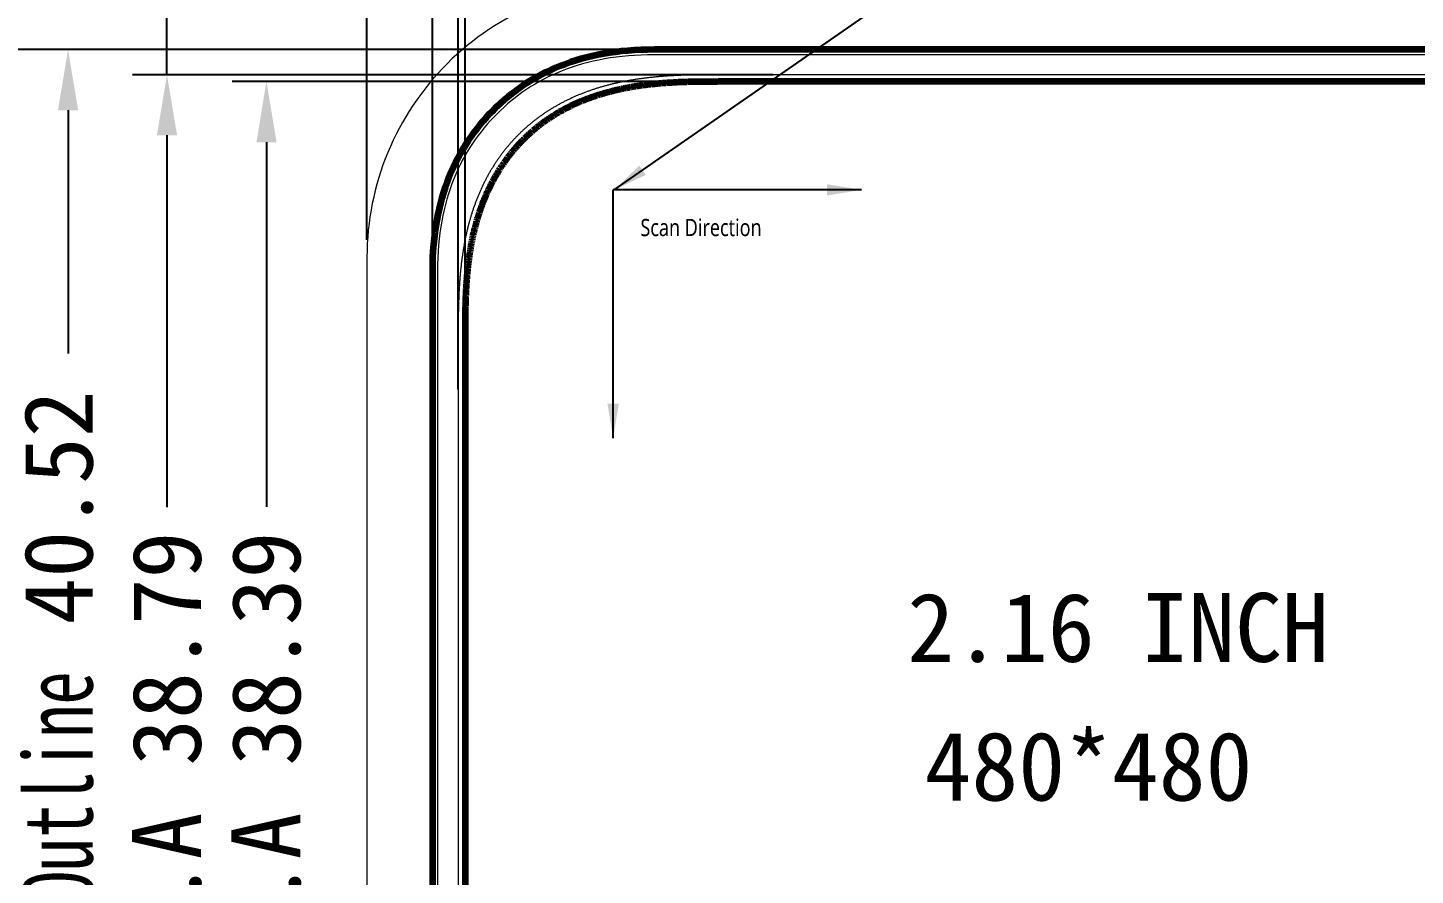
# Model space of a CAD drawing. Header units: millimetres. Extents: x 1773 to 2105, y 395 to 649.
# Drawn here: x 1810.2 to 1850.51, y 529.24 to 553.86 of the extents above; entities that cross this region are included whole.
import ezdxf

# ---------------------------------------------------------------- set-up
doc = ezdxf.new("R2010")
doc.units = ezdxf.units.MM
for name, color, linetype, lineweight in [('AA.drawing', 7, 'Continuous', 100), ('CG', 3, 'Continuous', 20), ('FPC', 40, 'Continuous', 20), ('P_ENCAP.drawing', 30, 'Continuous', 100), ('P_OLED.drawing', 3, 'Continuous', 100), ('POL', 202, 'Continuous', 5)]:
    doc.layers.add(name, color=color, linetype=linetype, lineweight=lineweight)
for name, color, linetype in [('dim', 3, 'Continuous'), ('DST', 253, 'Continuous'), ('TEXT', 2, 'Continuous')]:
    doc.layers.add(name, color=color, linetype=linetype)
doc.styles.add('RD', font='ROMAND.shx', dxfattribs={"width": 0.8})
doc.styles.add('宋体', font='')
doc.styles.get('宋体').set_extended_font_data('SimSun')
doc.dimstyles.new('DIM', dxfattribs={"dimtxt": 0.8, "dimasz": 0.8, "dimexe": 0.18, "dimexo": 0.5, "dimgap": 0.11, "dimtad": 0, "dimzin": 1, "dimdsep": 46, "dimtxsty": 'RD', "dimcen": 0.09, "dimadec": 0, "dimazin": 0, "dimtm": 1e-09, "dimtfac": 1, "dimtofl": 0, "dimtmove": 0, "dimatfit": 3, "dimfxl": 1, "dimlwe": -1, "dimarcsym": 0})
doc.dimstyles.new('Z0.8', dxfattribs={"dimscale": 0.8, "dimtxt": 2.5, "dimasz": 2.2, "dimexe": 1.25, "dimexo": 0.625, "dimtad": 0, "dimdsep": 46, "dimtxsty": '宋体', "dimcen": 2.5, "dimadec": 0, "dimazin": 0, "dimtfac": 1, "dimtmove": 0, "dimatfit": 3, "dimfxl": 1, "dimlwd": 25, "dimlwe": 25, "dimarcsym": 0})

# ---------------------------------------------------------------- blocks, each defined once
blk = doc.blocks.new('*D12')
at = {"layer": 'Defpoints', "color": 0, "ltscale": 0.1}
for p in [(1861.294, 561.651), (1822.904, 531.079), (1861.294, 529.648)]:
    blk.add_point(p, dxfattribs=at)
at = {"layer": 'DST', "color": 3, "linetype": 'ByBlock', "lineweight": 25, "ltscale": 0.1}
for p, q in [((1822.904, 531.579), (1822.904, 562.651)), ((1861.294, 530.148), (1861.294, 562.651)), ((1824.664, 561.651), (1835.252, 561.651)), ((1859.534, 561.651), (1848.945, 561.651))]:
    blk.add_line(p, q, dxfattribs=at)
at = {"layer": 'DST', "color": 3, "ltscale": 0.1}
for points in [[(1824.664, 561.944), (1824.664, 561.358), (1822.904, 561.651)], [(1859.534, 561.944), (1859.534, 561.358), (1861.294, 561.651)]]:
    blk.add_solid(points, dxfattribs=at)
at = {"layer": 'DST', "color": 4, "ltscale": 0.1, "insert": (1842.099, 561.651), "char_height": 2, "attachment_point": 5, "style": '宋体'}
blk.add_mtext('A.A 38.39', dxfattribs=at)
blk = doc.blocks.new('*D13')
at = {"layer": 'Defpoints', "color": 0, "ltscale": 0.1}
for p in [(1862.244, 568.579), (1821.954, 546.794), (1862.244, 546.794)]:
    blk.add_point(p, dxfattribs=at)
at = {"layer": 'DST', "color": 3, "linetype": 'ByBlock', "lineweight": 25, "ltscale": 0.1}
for p, q in [((1821.954, 547.294), (1821.954, 569.579)), ((1862.244, 547.294), (1862.244, 569.579)), ((1823.714, 568.579), (1830.777, 568.579)), ((1860.484, 568.579), (1853.42, 568.579))]:
    blk.add_line(p, q, dxfattribs=at)
at = {"layer": 'DST', "color": 3, "ltscale": 0.1}
for points in [[(1823.714, 568.873), (1823.714, 568.286), (1821.954, 568.579)], [(1860.484, 568.873), (1860.484, 568.286), (1862.244, 568.579)]]:
    blk.add_solid(points, dxfattribs=at)
at = {"layer": 'DST', "color": 4, "ltscale": 0.1, "insert": (1842.099, 568.579), "char_height": 2, "attachment_point": 5, "style": '宋体'}
blk.add_mtext('{\\f@FangSong|b0|i0|c0|p49;\\W0.71;Panel Outline\\f@FangSong|b0|i0|c134|p49; \\W1;40.29}', dxfattribs=at)
blk = doc.blocks.new('*D14')
at = {"layer": 'Defpoints', "color": 0, "ltscale": 0.1}
for p in [(1830.352, 552.294), (1817.134, 513.903), (1830.352, 513.903)]:
    blk.add_point(p, dxfattribs=at)
at = {"layer": 'DST', "color": 3, "linetype": 'ByBlock', "lineweight": 25, "ltscale": 0.1}
for p, q in [((1829.852, 552.294), (1816.134, 552.294)), ((1817.134, 550.534), (1817.134, 539.945)), ((1817.134, 515.663), (1817.134, 526.252)), ((1829.852, 513.903), (1816.134, 513.903))]:
    blk.add_line(p, q, dxfattribs=at)
at = {"layer": 'DST', "color": 3, "ltscale": 0.1}
for points in [[(1816.841, 550.534), (1817.428, 550.534), (1817.134, 552.294)], [(1816.841, 515.663), (1817.428, 515.663), (1817.134, 513.903)]]:
    blk.add_solid(points, dxfattribs=at)
at = {"layer": 'DST', "color": 4, "ltscale": 0.1, "insert": (1817.134, 533.098), "char_height": 2, "attachment_point": 5, "rotation": 90, "style": '宋体'}
blk.add_mtext('A.A 38.39', dxfattribs=at)
blk = doc.blocks.new('*D15')
at = {"layer": 'Defpoints', "color": 0, "ltscale": 0.1}
for p in [(1828.404, 553.224), (1811.37, 512.703), (1826.363, 512.703)]:
    blk.add_point(p, dxfattribs=at)
at = {"layer": 'DST', "color": 3, "linetype": 'ByBlock', "lineweight": 25, "ltscale": 0.1}
for p, q in [((1827.904, 553.224), (1810.37, 553.224)), ((1811.37, 551.464), (1811.37, 544.391)), ((1811.37, 514.463), (1811.37, 521.535)), ((1825.863, 512.703), (1810.37, 512.703))]:
    blk.add_line(p, q, dxfattribs=at)
at = {"layer": 'DST', "color": 3, "ltscale": 0.1}
for points in [[(1811.077, 551.464), (1811.663, 551.464), (1811.37, 553.224)], [(1811.077, 514.463), (1811.663, 514.463), (1811.37, 512.703)]]:
    blk.add_solid(points, dxfattribs=at)
at = {"layer": 'DST', "color": 4, "ltscale": 0.1, "insert": (1811.37, 532.963), "char_height": 2, "attachment_point": 5, "rotation": 90, "style": '宋体'}
blk.add_mtext('{\\fFangSong|b0|i0|c0|p49;\\W0.71;Encap Outline} 40.52', dxfattribs=at)
blk = doc.blocks.new('*D16')
at = {"layer": 'Defpoints', "color": 0, "ltscale": 0.1}
for p in [(1808.248, 553.224), (1828.404, 553.224), (1830.104, 512.133)]:
    blk.add_point(p, dxfattribs=at)
at = {"layer": 'DST', "color": 3, "linetype": 'ByBlock', "lineweight": 25, "ltscale": 0.1}
for p, q in [((1827.904, 553.224), (1807.248, 553.224)), ((1808.248, 551.464), (1808.248, 544.116)), ((1808.248, 513.893), (1808.248, 521.24)), ((1829.604, 512.133), (1807.248, 512.133))]:
    blk.add_line(p, q, dxfattribs=at)
at = {"layer": 'DST', "color": 3, "ltscale": 0.1}
for points in [[(1807.954, 551.464), (1808.541, 551.464), (1808.248, 553.224)], [(1807.954, 513.893), (1808.541, 513.893), (1808.248, 512.133)]]:
    blk.add_solid(points, dxfattribs=at)
at = {"layer": 'DST', "color": 4, "ltscale": 0.1, "insert": (1808.248, 532.678), "char_height": 2, "attachment_point": 5, "rotation": 90, "style": '宋体'}
blk.add_mtext('{\\f@FangSong|b0|i0|c0|p49;\\W0.71;Panel Outline\\Ftxt|c134;\\C2; }41.09', dxfattribs=at)
blk = doc.blocks.new('*D23')
at = {"layer": 'Defpoints', "color": 0, "ltscale": 0.1}
for p in [(1861.494, 565), (1822.704, 542.845), (1861.494, 542.845)]:
    blk.add_point(p, dxfattribs=at)
at = {"layer": 'DST', "color": 3, "linetype": 'ByBlock', "lineweight": 25, "ltscale": 0.1}
for p, q in [((1822.704, 543.345), (1822.704, 566)), ((1861.494, 543.345), (1861.494, 566)), ((1824.464, 565), (1835.264, 565)), ((1859.734, 565), (1848.934, 565))]:
    blk.add_line(p, q, dxfattribs=at)
at = {"layer": 'DST', "color": 3, "ltscale": 0.1}
for points in [[(1824.464, 565.293), (1824.464, 564.707), (1822.704, 565)], [(1859.734, 565.293), (1859.734, 564.707), (1861.494, 565)]]:
    blk.add_solid(points, dxfattribs=at)
at = {"layer": 'DST', "color": 4, "ltscale": 0.1, "insert": (1842.099, 565), "char_height": 2, "attachment_point": 5, "style": '宋体'}
blk.add_mtext('V.A 38.79', dxfattribs=at)
blk = doc.blocks.new('*D24')
at = {"layer": 'Defpoints', "color": 0, "ltscale": 0.1}
for p in [(1864.144, 573.292), (1820.054, 547.193), (1864.144, 547.193)]:
    blk.add_point(p, dxfattribs=at)
at = {"layer": 'FPC', "color": 3, "linetype": 'ByBlock', "lineweight": 25, "ltscale": 0.1}
for p, q in [((1820.054, 547.693), (1820.054, 574.292)), ((1864.144, 547.693), (1864.144, 574.292)), ((1821.814, 573.292), (1831.722, 573.292)), ((1862.384, 573.292), (1852.476, 573.292))]:
    blk.add_line(p, q, dxfattribs=at)
at = {"layer": 'FPC', "color": 3, "ltscale": 0.1}
for points in [[(1821.814, 573.586), (1821.814, 572.999), (1820.054, 573.292)], [(1862.384, 573.586), (1862.384, 572.999), (1864.144, 573.292)]]:
    blk.add_solid(points, dxfattribs=at)
at = {"layer": 'FPC', "color": 4, "ltscale": 0.1, "insert": (1842.099, 573.292), "char_height": 2, "attachment_point": 5, "style": '宋体'}
blk.add_mtext('CG 44.09%%P0.05', dxfattribs=at)
blk = doc.blocks.new('*D25')
at = {"layer": 'Defpoints', "color": 0, "ltscale": 0.1}
for p in [(1814.244, 552.494), (1832.352, 552.494), (1832.352, 513.703)]:
    blk.add_point(p, dxfattribs=at)
at = {"layer": 'FPC', "color": 3, "linetype": 'ByBlock', "lineweight": 25, "ltscale": 0.1}
for p, q in [((1831.852, 552.494), (1813.244, 552.494)), ((1814.244, 550.734), (1814.244, 539.934)), ((1814.244, 515.463), (1814.244, 526.263)), ((1831.852, 513.703), (1813.244, 513.703))]:
    blk.add_line(p, q, dxfattribs=at)
at = {"layer": 'FPC', "color": 3, "ltscale": 0.1}
for points in [[(1813.95, 550.734), (1814.537, 550.734), (1814.244, 552.494)], [(1813.95, 515.463), (1814.537, 515.463), (1814.244, 513.703)]]:
    blk.add_solid(points, dxfattribs=at)
at = {"layer": 'FPC', "color": 4, "ltscale": 0.1, "insert": (1814.244, 533.098), "char_height": 2, "attachment_point": 5, "rotation": 90, "style": '宋体'}
blk.add_mtext('V.A 38.79', dxfattribs=at)
blk = doc.blocks.new('*D26')
at = {"layer": 'Defpoints', "color": 0, "ltscale": 0.1}
for p in [(1804.391, 555.143), (1828.004, 555.143), (1828.004, 509.753)]:
    blk.add_point(p, dxfattribs=at)
at = {"layer": 'FPC', "color": 3, "linetype": 'ByBlock', "lineweight": 25, "ltscale": 0.1}
for p, q in [((1827.504, 555.143), (1803.391, 555.143)), ((1804.391, 553.383), (1804.391, 542.771)), ((1804.391, 511.513), (1804.391, 522.126)), ((1827.504, 509.753), (1803.391, 509.753))]:
    blk.add_line(p, q, dxfattribs=at)
at = {"layer": 'FPC', "color": 3, "ltscale": 0.1}
for points in [[(1804.098, 553.383), (1804.684, 553.383), (1804.391, 555.143)], [(1804.098, 511.513), (1804.684, 511.513), (1804.391, 509.753)]]:
    blk.add_solid(points, dxfattribs=at)
at = {"layer": 'FPC', "color": 4, "ltscale": 0.1, "insert": (1804.391, 532.448), "char_height": 2, "attachment_point": 5, "rotation": 90, "style": '宋体'}
blk.add_mtext('CG 45.39%%P0.05', dxfattribs=at)
blk = doc.blocks.new('*D27')
at = {"color": 3, "linetype": 'ByBlock', "lineweight": 25, "ltscale": 0.1}
for p, q in [((1814.244, 556.903), (1814.244, 558.663)), ((1827.504, 555.143), (1813.244, 555.143)), ((1814.244, 552.494), (1814.244, 555.143)), ((1831.852, 552.494), (1813.244, 552.494)), ((1814.244, 550.734), (1814.244, 548.974))]:
    blk.add_line(p, q, dxfattribs=at)
at = {"color": 3, "ltscale": 0.1}
for points in [[(1813.95, 556.903), (1814.537, 556.903), (1814.244, 555.143)], [(1813.95, 550.734), (1814.537, 550.734), (1814.244, 552.494)]]:
    blk.add_solid(points, dxfattribs=at)
at = {"layer": 'Defpoints', "color": 0, "ltscale": 0.1}
for p in [(1814.244, 555.143), (1828.004, 555.143), (1832.352, 552.494)]:
    blk.add_point(p, dxfattribs=at)
at = {"color": 4, "ltscale": 0.1, "insert": (1814.244, 561.862), "char_height": 2, "attachment_point": 5, "rotation": 90, "style": '宋体'}
blk.add_mtext('2.65', dxfattribs=at)
blk = doc.blocks.new('*D28')
at = {"color": 3, "linetype": 'ByBlock', "lineweight": 25, "ltscale": 0.1}
for p, q in [((1808.248, 556.903), (1808.248, 558.663)), ((1827.504, 555.143), (1807.248, 555.143)), ((1808.248, 553.224), (1808.248, 555.143)), ((1827.904, 553.224), (1807.248, 553.224)), ((1808.248, 551.464), (1808.248, 549.704))]:
    blk.add_line(p, q, dxfattribs=at)
at = {"color": 3, "ltscale": 0.1}
for points in [[(1807.954, 556.903), (1808.541, 556.903), (1808.248, 555.143)], [(1807.954, 551.464), (1808.541, 551.464), (1808.248, 553.224)]]:
    blk.add_solid(points, dxfattribs=at)
at = {"layer": 'Defpoints', "color": 0, "ltscale": 0.1}
for p in [(1808.248, 555.143), (1828.004, 555.143), (1828.404, 553.224)]:
    blk.add_point(p, dxfattribs=at)
at = {"color": 4, "ltscale": 0.1, "insert": (1808.248, 561.772), "char_height": 2, "attachment_point": 5, "rotation": 90, "style": '宋体'}
blk.add_mtext('1.92', dxfattribs=at)

msp = doc.modelspace()

# ---------------------------------------------------------------- linework, layer by layer
at = {"layer": 'AA.drawing', "color": 7, "linetype": 'Continuous', "lineweight": 100}
msp.add_lwpolyline([(1853.845, 552.294), (1830.352, 552.294), (1830.326, 552.294), (1830.3, 552.294), (1830.275, 552.294), (1830.249, 552.294), (1830.223, 552.293), (1830.197, 552.293), (1830.172, 552.293), (1830.146, 552.293), (1830.12, 552.293), (1830.094, 552.293), (1830.068, 552.293), (1830.043, 552.293), (1830.017, 552.293), (1829.991, 552.293), (1829.965, 552.293), (1829.94, 552.293), (1829.914, 552.292), (1829.888, 552.292), (1829.862, 552.292), (1829.837, 552.292), (1829.811, 552.292), (1829.785, 552.291), (1829.76, 552.291), (1829.734, 552.291), (1829.708, 552.29), (1829.682, 552.29), (1829.657, 552.29), (1829.631, 552.289), (1829.605, 552.289), (1829.58, 552.288), (1829.554, 552.288), (1829.528, 552.287), (1829.503, 552.287), (1829.477, 552.286), (1829.451, 552.286), (1829.426, 552.285), (1829.4, 552.284), (1829.375, 552.284), (1829.349, 552.283), (1829.323, 552.282), (1829.298, 552.281), (1829.272, 552.281), (1829.247, 552.28), (1829.221, 552.279), (1829.196, 552.278), (1829.17, 552.277), (1829.144, 552.276), (1829.119, 552.275), (1829.093, 552.274), (1829.068, 552.272), (1829.043, 552.271), (1829.017, 552.27), (1828.992, 552.269), (1828.966, 552.267), (1828.941, 552.266), (1828.915, 552.264), (1828.89, 552.263), (1828.865, 552.261), (1828.839, 552.26), (1828.814, 552.258), (1828.789, 552.257), (1828.763, 552.255), (1828.738, 552.253), (1828.713, 552.251), (1828.687, 552.249), (1828.662, 552.248), (1828.637, 552.246), (1828.612, 552.244), (1828.587, 552.241), (1828.561, 552.239), (1828.536, 552.237), (1828.511, 552.235), (1828.486, 552.233), (1828.461, 552.23), (1828.436, 552.228), (1828.411, 552.225), (1828.386, 552.223), (1828.361, 552.22), (1828.336, 552.218), (1828.311, 552.215), (1828.286, 552.212), (1828.261, 552.209), (1828.236, 552.207), (1828.211, 552.204), (1828.186, 552.201), (1828.161, 552.198), (1828.137, 552.194), (1828.112, 552.191), (1828.087, 552.188), (1828.062, 552.185), (1828.038, 552.181), (1828.013, 552.178), (1827.988, 552.174), (1827.964, 552.171), (1827.939, 552.167), (1827.914, 552.163), (1827.89, 552.16), (1827.865, 552.156), (1827.841, 552.152), (1827.816, 552.148), (1827.792, 552.144), (1827.767, 552.14), (1827.743, 552.136), (1827.719, 552.131), (1827.694, 552.127), (1827.67, 552.123), (1827.646, 552.118), (1827.622, 552.114), (1827.597, 552.109), (1827.573, 552.104), (1827.549, 552.1), (1827.525, 552.095), (1827.501, 552.09), (1827.477, 552.085), (1827.453, 552.08), (1827.429, 552.075), (1827.405, 552.07), (1827.381, 552.065), (1827.357, 552.059), (1827.333, 552.054), (1827.309, 552.048), (1827.286, 552.043), (1827.262, 552.037), (1827.238, 552.032), (1827.214, 552.026), (1827.191, 552.02), (1827.167, 552.014), (1827.144, 552.008), (1827.12, 552.002), (1827.097, 551.996), (1827.073, 551.99), (1827.05, 551.983), (1827.027, 551.977), (1827.003, 551.97), (1826.98, 551.964), (1826.957, 551.957), (1826.934, 551.951), (1826.91, 551.944), (1826.887, 551.937), (1826.864, 551.93), (1826.841, 551.923), (1826.818, 551.916), (1826.795, 551.909), (1826.772, 551.901), (1826.749, 551.894), (1826.727, 551.887), (1826.704, 551.879), (1826.681, 551.872), (1826.658, 551.864), (1826.636, 551.856), (1826.613, 551.849), (1826.591, 551.841), (1826.568, 551.833), (1826.546, 551.825), (1826.523, 551.817), (1826.501, 551.808), (1826.479, 551.8), (1826.456, 551.792), (1826.434, 551.783), (1826.412, 551.775), (1826.39, 551.766), (1826.368, 551.757), (1826.346, 551.749), (1826.324, 551.74), (1826.302, 551.731), (1826.28, 551.722), (1826.258, 551.713), (1826.237, 551.703), (1826.215, 551.694), (1826.193, 551.685), (1826.172, 551.675), (1826.15, 551.666), (1826.129, 551.656), (1826.107, 551.647), (1826.086, 551.637), (1826.064, 551.627), (1826.043, 551.617), (1826.022, 551.607), (1826.001, 551.597), (1825.98, 551.587), (1825.958, 551.576), (1825.937, 551.566), (1825.917, 551.556), (1825.896, 551.545), (1825.875, 551.535), (1825.854, 551.524), (1825.833, 551.513), (1825.813, 551.502), (1825.792, 551.491), (1825.771, 551.48), (1825.751, 551.469), (1825.731, 551.458), (1825.71, 551.447), (1825.69, 551.435), (1825.67, 551.424), (1825.649, 551.412), (1825.629, 551.401), (1825.609, 551.389), (1825.589, 551.377), (1825.569, 551.366), (1825.549, 551.354), (1825.53, 551.342), (1825.51, 551.33), (1825.49, 551.317), (1825.47, 551.305), (1825.451, 551.293), (1825.431, 551.28), (1825.412, 551.268), (1825.393, 551.255), (1825.373, 551.243), (1825.354, 551.23), (1825.335, 551.217), (1825.316, 551.204), (1825.297, 551.191), (1825.278, 551.178), (1825.259, 551.165), (1825.24, 551.152), (1825.221, 551.138), (1825.202, 551.125), (1825.184, 551.112), (1825.165, 551.098), (1825.147, 551.084), (1825.128, 551.071), (1825.11, 551.057), (1825.091, 551.043), (1825.073, 551.029), (1825.055, 551.015), (1825.037, 551.001), (1825.019, 550.987), (1825.001, 550.972), (1824.983, 550.958), (1824.965, 550.944), (1824.947, 550.929), (1824.93, 550.914), (1824.912, 550.9), (1824.894, 550.885), (1824.877, 550.87), (1824.86, 550.855), (1824.842, 550.84), (1824.825, 550.825), (1824.808, 550.81), (1824.791, 550.795), (1824.774, 550.779), (1824.757, 550.764), (1824.74, 550.749), (1824.723, 550.733), (1824.706, 550.717), (1824.69, 550.702), (1824.673, 550.686), (1824.656, 550.67), (1824.64, 550.654), (1824.624, 550.638), (1824.607, 550.622), (1824.591, 550.606), (1824.575, 550.59), (1824.559, 550.574), (1824.543, 550.557), (1824.527, 550.541), (1824.511, 550.524), (1824.495, 550.508), (1824.48, 550.491), (1824.464, 550.474), (1824.448, 550.457), (1824.433, 550.44), (1824.418, 550.423), (1824.402, 550.406), (1824.387, 550.389), (1824.372, 550.372), (1824.357, 550.355), (1824.342, 550.338), (1824.327, 550.32), (1824.312, 550.303), (1824.297, 550.285), (1824.283, 550.267), (1824.268, 550.25), (1824.254, 550.232), (1824.239, 550.214), (1824.225, 550.196), (1824.21, 550.178), (1824.196, 550.16), (1824.182, 550.142), (1824.168, 550.124), (1824.154, 550.106), (1824.14, 550.087), (1824.126, 550.069), (1824.113, 550.051), (1824.099, 550.032), (1824.086, 550.013), (1824.072, 549.995), (1824.059, 549.976), (1824.045, 549.957), (1824.032, 549.938), (1824.019, 549.92), (1824.006, 549.901), (1823.993, 549.881), (1823.98, 549.862), (1823.967, 549.843), (1823.954, 549.824), (1823.942, 549.805), (1823.929, 549.785), (1823.917, 549.766), (1823.904, 549.746), (1823.892, 549.727), (1823.88, 549.707), (1823.868, 549.687), (1823.855, 549.668), (1823.843, 549.648), (1823.832, 549.628), (1823.82, 549.608), (1823.808, 549.588), (1823.796, 549.568), (1823.785, 549.548), (1823.773, 549.528), (1823.762, 549.507), (1823.75, 549.487), (1823.739, 549.467), (1823.728, 549.446), (1823.717, 549.426), (1823.706, 549.405), (1823.695, 549.384), (1823.684, 549.364), (1823.673, 549.343), (1823.663, 549.322), (1823.652, 549.301), (1823.641, 549.281), (1823.631, 549.26), (1823.621, 549.239), (1823.61, 549.218), (1823.6, 549.196), (1823.59, 549.175), (1823.58, 549.154), (1823.57, 549.133), (1823.56, 549.111), (1823.551, 549.09), (1823.541, 549.069), (1823.531, 549.047), (1823.522, 549.026), (1823.512, 549.004), (1823.503, 548.982), (1823.494, 548.961), (1823.485, 548.939), (1823.475, 548.917), (1823.466, 548.895), (1823.457, 548.873), (1823.449, 548.851), (1823.44, 548.829), (1823.431, 548.807), (1823.422, 548.785), (1823.414, 548.763), (1823.405, 548.741), (1823.397, 548.718), (1823.389, 548.696), (1823.381, 548.674), (1823.372, 548.651), (1823.364, 548.629), (1823.356, 548.606), (1823.349, 548.584), (1823.341, 548.561), (1823.333, 548.539), (1823.325, 548.516), (1823.318, 548.493), (1823.31, 548.47), (1823.303, 548.448), (1823.296, 548.425), (1823.288, 548.402), (1823.281, 548.379), (1823.274, 548.356), (1823.267, 548.333), (1823.26, 548.31), (1823.253, 548.287), (1823.247, 548.264), (1823.24, 548.24), (1823.233, 548.217), (1823.227, 548.194), (1823.22, 548.171), (1823.214, 548.147), (1823.208, 548.124), (1823.201, 548.1), (1823.195, 548.077), (1823.189, 548.053), (1823.183, 548.03), (1823.177, 548.006), (1823.171, 547.983), (1823.166, 547.959), (1823.16, 547.935), (1823.154, 547.912), (1823.149, 547.888), (1823.143, 547.864), (1823.138, 547.84), (1823.133, 547.816), (1823.127, 547.792), (1823.122, 547.768), (1823.117, 547.744), (1823.112, 547.72), (1823.107, 547.696), (1823.102, 547.672), (1823.097, 547.648), (1823.093, 547.624), (1823.088, 547.6), (1823.083, 547.576), (1823.079, 547.551), (1823.074, 547.527), (1823.07, 547.503), (1823.066, 547.478), (1823.061, 547.454), (1823.057, 547.43), (1823.053, 547.405), (1823.049, 547.381), (1823.045, 547.356), (1823.041, 547.332), (1823.037, 547.307), (1823.034, 547.283), (1823.03, 547.258), (1823.026, 547.234), (1823.023, 547.209), (1823.019, 547.184), (1823.016, 547.16), (1823.012, 547.135), (1823.009, 547.11), (1823.006, 547.085), (1823.003, 547.061), (1823, 547.036), (1822.997, 547.011), (1822.994, 546.986), (1822.991, 546.961), (1822.988, 546.936), (1822.985, 546.911), (1822.982, 546.886), (1822.979, 546.861), (1822.977, 546.836), (1822.974, 546.811), (1822.972, 546.786), (1822.969, 546.761), (1822.967, 546.736), (1822.964, 546.711), (1822.962, 546.686), (1822.96, 546.661), (1822.958, 546.636), (1822.956, 546.611), (1822.954, 546.585), (1822.952, 546.56), (1822.95, 546.535), (1822.948, 546.51), (1822.946, 546.484), (1822.944, 546.459), (1822.942, 546.434), (1822.94, 546.409), (1822.939, 546.383), (1822.937, 546.358), (1822.936, 546.332), (1822.934, 546.307), (1822.933, 546.282), (1822.931, 546.256), (1822.93, 546.231), (1822.928, 546.205), (1822.927, 546.18), (1822.926, 546.155), (1822.925, 546.129), (1822.924, 546.104), (1822.922, 546.078), (1822.921, 546.053), (1822.92, 546.027), (1822.919, 546.002), (1822.918, 545.976), (1822.917, 545.95), (1822.917, 545.925), (1822.916, 545.899), (1822.915, 545.874), (1822.914, 545.848), (1822.913, 545.823), (1822.913, 545.797), (1822.912, 545.771), (1822.911, 545.746), (1822.911, 545.72), (1822.91, 545.694), (1822.91, 545.669), (1822.909, 545.643), (1822.909, 545.617), (1822.908, 545.592), (1822.908, 545.566), (1822.907, 545.54), (1822.907, 545.515), (1822.907, 545.489), (1822.906, 545.463), (1822.906, 545.438), (1822.906, 545.412), (1822.906, 545.386), (1822.905, 545.36), (1822.905, 545.335), (1822.905, 545.309), (1822.905, 545.283), (1822.905, 545.257), (1822.904, 545.232), (1822.904, 545.206), (1822.904, 545.18), (1822.904, 545.154), (1822.904, 545.129), (1822.904, 545.103), (1822.904, 545.077), (1822.904, 545.051), (1822.904, 545.026), (1822.904, 545), (1822.904, 544.974), (1822.904, 544.948), (1822.904, 544.922), (1822.904, 544.897), (1822.904, 544.871), (1822.904, 544.845), (1822.904, 521.352)], dxfattribs=at)
at = {"layer": 'CG', "color": 3, "linetype": 'Continuous'}
msp.add_lwpolyline([(1820.054, 517.703, 0.414214), (1828.004, 509.753), (1856.194, 509.753, 0.414214), (1864.144, 517.703), (1864.144, 547.193, 0.414214), (1856.194, 555.143), (1828.004, 555.143, 0.414214), (1820.054, 547.193)], format="xyb", close=True, dxfattribs=at)
msp.add_lwpolyline([(1853.845, 552.494), (1830.352, 552.494), (1830.326, 552.494), (1830.3, 552.494), (1830.275, 552.494), (1830.249, 552.494), (1830.223, 552.493), (1830.197, 552.493), (1830.171, 552.493), (1830.145, 552.493), (1830.12, 552.493), (1830.094, 552.493), (1830.068, 552.493), (1830.042, 552.493), (1830.016, 552.493), (1829.99, 552.493), (1829.964, 552.493), (1829.939, 552.493), (1829.913, 552.492), (1829.887, 552.492), (1829.861, 552.492), (1829.835, 552.492), (1829.809, 552.492), (1829.783, 552.491), (1829.757, 552.491), (1829.731, 552.491), (1829.706, 552.49), (1829.68, 552.49), (1829.654, 552.49), (1829.628, 552.489), (1829.602, 552.489), (1829.576, 552.488), (1829.55, 552.488), (1829.524, 552.487), (1829.498, 552.487), (1829.473, 552.486), (1829.447, 552.486), (1829.421, 552.485), (1829.395, 552.484), (1829.369, 552.484), (1829.343, 552.483), (1829.317, 552.482), (1829.291, 552.481), (1829.265, 552.48), (1829.24, 552.48), (1829.214, 552.479), (1829.188, 552.478), (1829.162, 552.477), (1829.136, 552.476), (1829.11, 552.474), (1829.085, 552.473), (1829.059, 552.472), (1829.033, 552.471), (1829.007, 552.47), (1828.981, 552.468), (1828.956, 552.467), (1828.93, 552.466), (1828.904, 552.464), (1828.878, 552.463), (1828.853, 552.461), (1828.827, 552.46), (1828.801, 552.458), (1828.775, 552.456), (1828.75, 552.454), (1828.724, 552.453), (1828.698, 552.451), (1828.673, 552.449), (1828.647, 552.447), (1828.621, 552.445), (1828.596, 552.443), (1828.57, 552.441), (1828.544, 552.439), (1828.519, 552.436), (1828.493, 552.434), (1828.468, 552.432), (1828.442, 552.429), (1828.416, 552.427), (1828.391, 552.424), (1828.365, 552.422), (1828.34, 552.419), (1828.314, 552.417), (1828.289, 552.414), (1828.264, 552.411), (1828.238, 552.408), (1828.213, 552.405), (1828.187, 552.402), (1828.162, 552.399), (1828.137, 552.396), (1828.111, 552.393), (1828.086, 552.39), (1828.061, 552.386), (1828.035, 552.383), (1828.01, 552.379), (1827.985, 552.376), (1827.96, 552.372), (1827.935, 552.369), (1827.909, 552.365), (1827.884, 552.361), (1827.859, 552.357), (1827.834, 552.353), (1827.809, 552.349), (1827.784, 552.345), (1827.759, 552.341), (1827.734, 552.337), (1827.709, 552.333), (1827.684, 552.328), (1827.659, 552.324), (1827.634, 552.319), (1827.609, 552.315), (1827.585, 552.31), (1827.56, 552.306), (1827.535, 552.301), (1827.51, 552.296), (1827.485, 552.291), (1827.461, 552.286), (1827.436, 552.281), (1827.411, 552.276), (1827.387, 552.271), (1827.362, 552.265), (1827.338, 552.26), (1827.313, 552.254), (1827.289, 552.249), (1827.264, 552.243), (1827.24, 552.238), (1827.215, 552.232), (1827.191, 552.226), (1827.167, 552.22), (1827.143, 552.214), (1827.118, 552.208), (1827.094, 552.202), (1827.07, 552.195), (1827.046, 552.189), (1827.022, 552.183), (1826.998, 552.176), (1826.974, 552.17), (1826.949, 552.163), (1826.926, 552.156), (1826.902, 552.15), (1826.878, 552.143), (1826.854, 552.136), (1826.83, 552.129), (1826.806, 552.121), (1826.783, 552.114), (1826.759, 552.107), (1826.735, 552.1), (1826.712, 552.092), (1826.688, 552.085), (1826.665, 552.077), (1826.641, 552.069), (1826.618, 552.061), (1826.594, 552.053), (1826.571, 552.046), (1826.548, 552.037), (1826.524, 552.029), (1826.501, 552.021), (1826.478, 552.013), (1826.455, 552.004), (1826.432, 551.996), (1826.409, 551.987), (1826.386, 551.979), (1826.363, 551.97), (1826.34, 551.961), (1826.317, 551.952), (1826.294, 551.943), (1826.271, 551.934), (1826.249, 551.925), (1826.226, 551.916), (1826.203, 551.906), (1826.181, 551.897), (1826.158, 551.888), (1826.136, 551.878), (1826.113, 551.868), (1826.091, 551.858), (1826.069, 551.849), (1826.047, 551.839), (1826.024, 551.829), (1826.002, 551.819), (1825.98, 551.808), (1825.958, 551.798), (1825.936, 551.788), (1825.914, 551.777), (1825.892, 551.767), (1825.87, 551.756), (1825.849, 551.745), (1825.827, 551.734), (1825.805, 551.724), (1825.784, 551.713), (1825.762, 551.702), (1825.741, 551.69), (1825.719, 551.679), (1825.698, 551.668), (1825.677, 551.656), (1825.655, 551.645), (1825.634, 551.633), (1825.613, 551.622), (1825.592, 551.61), (1825.571, 551.598), (1825.55, 551.586), (1825.529, 551.574), (1825.508, 551.562), (1825.487, 551.55), (1825.467, 551.537), (1825.446, 551.525), (1825.426, 551.513), (1825.405, 551.5), (1825.385, 551.487), (1825.364, 551.475), (1825.344, 551.462), (1825.324, 551.449), (1825.303, 551.436), (1825.283, 551.423), (1825.263, 551.41), (1825.243, 551.396), (1825.223, 551.383), (1825.203, 551.37), (1825.184, 551.356), (1825.164, 551.343), (1825.144, 551.329), (1825.125, 551.315), (1825.105, 551.301), (1825.086, 551.287), (1825.066, 551.273), (1825.047, 551.259), (1825.028, 551.245), (1825.008, 551.231), (1824.989, 551.217), (1824.97, 551.202), (1824.951, 551.188), (1824.932, 551.173), (1824.913, 551.158), (1824.895, 551.143), (1824.876, 551.129), (1824.857, 551.114), (1824.839, 551.099), (1824.82, 551.084), (1824.802, 551.068), (1824.784, 551.053), (1824.765, 551.038), (1824.747, 551.022), (1824.729, 551.007), (1824.711, 550.991), (1824.693, 550.975), (1824.675, 550.96), (1824.657, 550.944), (1824.64, 550.928), (1824.622, 550.912), (1824.604, 550.896), (1824.587, 550.88), (1824.569, 550.863), (1824.552, 550.847), (1824.535, 550.831), (1824.518, 550.814), (1824.501, 550.798), (1824.484, 550.781), (1824.467, 550.764), (1824.45, 550.747), (1824.433, 550.731), (1824.416, 550.714), (1824.399, 550.697), (1824.383, 550.679), (1824.366, 550.662), (1824.35, 550.645), (1824.334, 550.628), (1824.317, 550.61), (1824.301, 550.593), (1824.285, 550.575), (1824.269, 550.557), (1824.253, 550.54), (1824.237, 550.522), (1824.222, 550.504), (1824.206, 550.486), (1824.19, 550.468), (1824.175, 550.45), (1824.159, 550.432), (1824.144, 550.413), (1824.129, 550.395), (1824.114, 550.377), (1824.098, 550.358), (1824.083, 550.34), (1824.068, 550.321), (1824.054, 550.302), (1824.039, 550.284), (1824.024, 550.265), (1824.01, 550.246), (1823.995, 550.227), (1823.981, 550.208), (1823.966, 550.189), (1823.952, 550.17), (1823.938, 550.15), (1823.924, 550.131), (1823.91, 550.112), (1823.896, 550.092), (1823.882, 550.073), (1823.868, 550.053), (1823.854, 550.033), (1823.841, 550.014), (1823.827, 549.994), (1823.814, 549.974), (1823.801, 549.954), (1823.787, 549.934), (1823.774, 549.914), (1823.761, 549.894), (1823.748, 549.874), (1823.735, 549.853), (1823.723, 549.833), (1823.71, 549.813), (1823.697, 549.792), (1823.685, 549.772), (1823.672, 549.751), (1823.66, 549.73), (1823.647, 549.71), (1823.635, 549.689), (1823.623, 549.668), (1823.611, 549.647), (1823.599, 549.626), (1823.587, 549.605), (1823.576, 549.584), (1823.564, 549.563), (1823.552, 549.542), (1823.541, 549.521), (1823.529, 549.499), (1823.518, 549.478), (1823.507, 549.456), (1823.496, 549.435), (1823.485, 549.413), (1823.474, 549.392), (1823.463, 549.37), (1823.452, 549.348), (1823.441, 549.327), (1823.43, 549.305), (1823.42, 549.283), (1823.409, 549.261), (1823.399, 549.239), (1823.389, 549.217), (1823.379, 549.195), (1823.368, 549.173), (1823.358, 549.151), (1823.349, 549.128), (1823.339, 549.106), (1823.329, 549.084), (1823.319, 549.061), (1823.31, 549.039), (1823.3, 549.016), (1823.291, 548.994), (1823.281, 548.971), (1823.272, 548.948), (1823.263, 548.926), (1823.254, 548.903), (1823.245, 548.88), (1823.236, 548.857), (1823.227, 548.834), (1823.218, 548.811), (1823.21, 548.788), (1823.201, 548.765), (1823.193, 548.742), (1823.184, 548.719), (1823.176, 548.696), (1823.168, 548.673), (1823.16, 548.65), (1823.152, 548.626), (1823.144, 548.603), (1823.136, 548.579), (1823.128, 548.556), (1823.12, 548.533), (1823.113, 548.509), (1823.105, 548.485), (1823.098, 548.462), (1823.09, 548.438), (1823.083, 548.415), (1823.076, 548.391), (1823.069, 548.367), (1823.061, 548.343), (1823.054, 548.319), (1823.048, 548.295), (1823.041, 548.272), (1823.034, 548.248), (1823.027, 548.224), (1823.021, 548.2), (1823.014, 548.176), (1823.008, 548.151), (1823.002, 548.127), (1822.995, 548.103), (1822.989, 548.079), (1822.983, 548.055), (1822.977, 548.03), (1822.971, 548.006), (1822.965, 547.982), (1822.96, 547.957), (1822.954, 547.933), (1822.948, 547.908), (1822.943, 547.884), (1822.937, 547.859), (1822.932, 547.835), (1822.927, 547.81), (1822.921, 547.786), (1822.916, 547.761), (1822.911, 547.736), (1822.906, 547.712), (1822.901, 547.687), (1822.896, 547.662), (1822.892, 547.637), (1822.887, 547.613), (1822.882, 547.588), (1822.878, 547.563), (1822.873, 547.538), (1822.869, 547.513), (1822.864, 547.488), (1822.86, 547.463), (1822.856, 547.438), (1822.852, 547.413), (1822.848, 547.388), (1822.844, 547.363), (1822.84, 547.338), (1822.836, 547.313), (1822.832, 547.288), (1822.828, 547.263), (1822.825, 547.237), (1822.821, 547.212), (1822.818, 547.187), (1822.814, 547.162), (1822.811, 547.136), (1822.808, 547.111), (1822.804, 547.086), (1822.801, 547.06), (1822.798, 547.035), (1822.795, 547.01), (1822.792, 546.984), (1822.789, 546.959), (1822.786, 546.934), (1822.783, 546.908), (1822.781, 546.883), (1822.778, 546.857), (1822.775, 546.832), (1822.773, 546.806), (1822.77, 546.781), (1822.768, 546.755), (1822.765, 546.73), (1822.763, 546.704), (1822.761, 546.678), (1822.758, 546.653), (1822.756, 546.627), (1822.754, 546.602), (1822.752, 546.576), (1822.75, 546.55), (1822.748, 546.525), (1822.746, 546.499), (1822.744, 546.473), (1822.743, 546.448), (1822.741, 546.422), (1822.739, 546.396), (1822.738, 546.37), (1822.736, 546.345), (1822.734, 546.319), (1822.733, 546.293), (1822.732, 546.267), (1822.73, 546.242), (1822.729, 546.216), (1822.727, 546.19), (1822.726, 546.164), (1822.725, 546.138), (1822.724, 546.113), (1822.723, 546.087), (1822.722, 546.061), (1822.721, 546.035), (1822.72, 546.009), (1822.719, 545.983), (1822.718, 545.958), (1822.717, 545.932), (1822.716, 545.906), (1822.715, 545.88), (1822.714, 545.854), (1822.714, 545.828), (1822.713, 545.802), (1822.712, 545.776), (1822.711, 545.751), (1822.711, 545.725), (1822.71, 545.699), (1822.71, 545.673), (1822.709, 545.647), (1822.709, 545.621), (1822.708, 545.595), (1822.708, 545.569), (1822.707, 545.543), (1822.707, 545.518), (1822.707, 545.492), (1822.706, 545.466), (1822.706, 545.44), (1822.706, 545.414), (1822.706, 545.388), (1822.705, 545.362), (1822.705, 545.336), (1822.705, 545.31), (1822.705, 545.285), (1822.705, 545.259), (1822.704, 545.233), (1822.704, 545.207), (1822.704, 545.181), (1822.704, 545.155), (1822.704, 545.129), (1822.704, 545.103), (1822.704, 545.078), (1822.704, 545.052), (1822.704, 545.026), (1822.704, 545), (1822.704, 544.974), (1822.704, 544.948), (1822.704, 544.923), (1822.704, 544.897), (1822.704, 544.871), (1822.704, 544.845), (1822.704, 521.352)], dxfattribs=at)
at = {"layer": 'P_ENCAP.drawing', "color": 30, "linetype": 'Continuous', "lineweight": 100}
msp.add_lwpolyline([(1855.794, 553.224), (1828.404, 553.224), (1828.206, 553.222), (1828.012, 553.216), (1827.822, 553.206), (1827.636, 553.192), (1827.453, 553.175), (1827.274, 553.154), (1827.099, 553.129), (1826.927, 553.101), (1826.759, 553.069), (1826.594, 553.033), (1826.432, 552.995), (1826.274, 552.952), (1826.119, 552.907), (1825.967, 552.858), (1825.818, 552.805), (1825.673, 552.75), (1825.53, 552.691), (1825.391, 552.63), (1825.255, 552.565), (1825.121, 552.497), (1824.99, 552.426), (1824.863, 552.353), (1824.738, 552.276), (1824.615, 552.197), (1824.496, 552.115), (1824.379, 552.031), (1824.264, 551.943), (1824.152, 551.853), (1824.043, 551.761), (1823.936, 551.666), (1823.831, 551.569), (1823.728, 551.469), (1823.628, 551.367), (1823.53, 551.262), (1823.435, 551.155), (1823.342, 551.045), (1823.251, 550.933), (1823.163, 550.819), (1823.078, 550.701), (1822.995, 550.581), (1822.915, 550.459), (1822.838, 550.333), (1822.763, 550.205), (1822.692, 550.074), (1822.623, 549.941), (1822.557, 549.804), (1822.495, 549.664), (1822.435, 549.521), (1822.379, 549.376), (1822.326, 549.227), (1822.276, 549.075), (1822.23, 548.92), (1822.187, 548.761), (1822.147, 548.6), (1822.111, 548.435), (1822.079, 548.266), (1822.05, 548.095), (1822.025, 547.919), (1822.003, 547.741), (1821.985, 547.559), (1821.972, 547.373), (1821.962, 547.183), (1821.956, 546.99), (1821.954, 546.794), (1821.954, 518.204)], dxfattribs=at)
at = {"layer": 'P_OLED.drawing', "color": 3, "linetype": 'Continuous', "lineweight": 100}
msp.add_lwpolyline([(1855.794, 553.224), (1828.404, 553.224), (1828.206, 553.222), (1828.012, 553.216), (1827.822, 553.206), (1827.636, 553.192), (1827.453, 553.175), (1827.274, 553.154), (1827.099, 553.129), (1826.927, 553.101), (1826.759, 553.069), (1826.594, 553.033), (1826.432, 552.995), (1826.274, 552.952), (1826.119, 552.907), (1825.967, 552.858), (1825.818, 552.805), (1825.673, 552.75), (1825.53, 552.691), (1825.391, 552.63), (1825.255, 552.565), (1825.121, 552.497), (1824.99, 552.426), (1824.863, 552.353), (1824.738, 552.276), (1824.615, 552.197), (1824.496, 552.115), (1824.379, 552.031), (1824.264, 551.943), (1824.152, 551.853), (1824.043, 551.761), (1823.936, 551.666), (1823.831, 551.569), (1823.728, 551.469), (1823.628, 551.367), (1823.53, 551.262), (1823.435, 551.155), (1823.342, 551.045), (1823.251, 550.933), (1823.163, 550.819), (1823.078, 550.701), (1822.995, 550.581), (1822.915, 550.459), (1822.838, 550.333), (1822.763, 550.205), (1822.692, 550.074), (1822.623, 549.941), (1822.557, 549.804), (1822.495, 549.664), (1822.435, 549.521), (1822.379, 549.376), (1822.326, 549.227), (1822.276, 549.075), (1822.23, 548.92), (1822.187, 548.761), (1822.147, 548.6), (1822.111, 548.435), (1822.079, 548.266), (1822.05, 548.095), (1822.025, 547.919), (1822.003, 547.741), (1821.985, 547.559), (1821.972, 547.373), (1821.962, 547.183), (1821.956, 546.99), (1821.954, 546.794), (1821.954, 518.204)], dxfattribs=at)
at = {"layer": 'POL', "ltscale": 0.1}
msp.add_lwpolyline([(1855.793, 553.074), (1828.404, 553.074), (1828.209, 553.072), (1828.018, 553.066), (1827.831, 553.056), (1827.648, 553.043), (1827.469, 553.026), (1827.294, 553.005), (1827.122, 552.981), (1826.953, 552.953), (1826.788, 552.922), (1826.627, 552.887), (1826.469, 552.849), (1826.314, 552.808), (1826.163, 552.763), (1826.015, 552.715), (1825.87, 552.665), (1825.728, 552.61), (1825.589, 552.553), (1825.454, 552.493), (1825.321, 552.43), (1825.191, 552.364), (1825.064, 552.296), (1824.939, 552.224), (1824.817, 552.149), (1824.698, 552.072), (1824.582, 551.993), (1824.468, 551.91), (1824.357, 551.825), (1824.247, 551.738), (1824.141, 551.647), (1824.036, 551.555), (1823.934, 551.46), (1823.834, 551.363), (1823.737, 551.263), (1823.641, 551.161), (1823.548, 551.056), (1823.457, 550.95), (1823.369, 550.84), (1823.283, 550.729), (1823.2, 550.615), (1823.119, 550.498), (1823.042, 550.378), (1822.966, 550.256), (1822.894, 550.132), (1822.824, 550.004), (1822.757, 549.874), (1822.694, 549.741), (1822.633, 549.605), (1822.575, 549.466), (1822.52, 549.323), (1822.468, 549.178), (1822.42, 549.03), (1822.374, 548.879), (1822.332, 548.724), (1822.294, 548.566), (1822.258, 548.404), (1822.226, 548.24), (1822.198, 548.071), (1822.173, 547.9), (1822.152, 547.725), (1822.135, 547.546), (1822.121, 547.363), (1822.111, 547.177), (1822.106, 546.987), (1822.104, 546.793), (1822.104, 518.205)], dxfattribs=at)

# ---------------------------------------------------------------- texts
at = {"layer": 'dim', "color": 1, "lineweight": 5, "insert": (1827.594, 548.306), "char_height": 0.5, "width": 5.1186, "attachment_point": 1, "style": 'RD'}
msp.add_mtext('{\\fMicrosoft YaHei|b0|i0|c134|p34;   Scan Direction}', dxfattribs=at)
at = {"layer": 'TEXT'}
for s, p in [('2.16 INCH', (1835.752, 535.436)), ('480*480', (1836.255, 531.405))]:
    msp.add_text(s, height=2, dxfattribs=at).set_placement(p)

# ---------------------------------------------------------------- dimensions: what is measured, and where the dimension line sits
at = {"ltscale": 0.1}
for base, p1, picture, middle in [((1808.248, 555.143), (1828.404, 553.224), '*D28', (1808.248, 561.772)), ((1814.244, 555.143), (1832.352, 552.494), '*D27', (1814.244, 561.862))]:
    dim = msp.add_linear_dim(base=base, p1=p1, p2=(1828.004, 555.143), angle=90, dimstyle='Z0.8', override={"dimfxl": 0.25, "dimarcsym": 1}, dxfattribs=at)
    dim.commit()
    dim.dimension.update_dxf_attribs({"geometry": picture, "text_midpoint": middle})
at = {"layer": 'DST', "ltscale": 0.1}
for base, p1, p2, text, picture, middle in [((1862.244, 568.579), (1821.954, 546.794), (1862.244, 546.794), '{\\f@FangSong|b0|i0|c0|p49;\\W0.71;Panel Outline\\f@FangSong|b0|i0|c134|p49; \\W1;<>}', '*D13', (1842.099, 568.579)), ((1861.494, 565), (1822.704, 542.845), (1861.494, 542.845), 'V.A <>', '*D23', (1842.099, 565)), ((1861.294, 561.651), (1822.904, 531.079), (1861.294, 529.648), 'A.A <>', '*D12', (1842.099, 561.651))]:
    dim = msp.add_linear_dim(base=base, p1=p1, p2=p2, text=text, dimstyle='Z0.8', override={"dimfxl": 0.25, "dimarcsym": 1}, dxfattribs=at)
    dim.commit()
    dim.dimension.update_dxf_attribs({"geometry": picture, "text_midpoint": middle})
for base, p1, p2, text, picture, middle in [((1808.248, 553.224), (1830.104, 512.133), (1828.404, 553.224), '{\\f@FangSong|b0|i0|c0|p49;\\W0.71;Panel Outline\\Ftxt|c134;\\C2; }<>', '*D16', (1808.248, 532.678)), ((1811.37, 512.703), (1828.404, 553.224), (1826.363, 512.703), '{\\fFangSong|b0|i0|c0|p49;\\W0.71;Encap Outline} <>', '*D15', (1811.37, 532.963)), ((1817.134, 513.903), (1830.352, 552.294), (1830.352, 513.903), 'A.A <>', '*D14', (1817.134, 533.098))]:
    dim = msp.add_linear_dim(base=base, p1=p1, p2=p2, angle=90, text=text, dimstyle='Z0.8', override={"dimfxl": 0.25, "dimarcsym": 1}, dxfattribs=at)
    dim.commit()
    dim.dimension.update_dxf_attribs({"geometry": picture, "text_midpoint": middle})
at = {"layer": 'FPC', "ltscale": 0.1}
dim = msp.add_linear_dim(base=(1864.144, 573.292), p1=(1820.054, 547.193), p2=(1864.144, 547.193), text='CG <>%%P0.05', dimstyle='Z0.8', override={"dimfxl": 0.25, "dimarcsym": 1}, dxfattribs=at)
dim.commit()
dim.dimension.update_dxf_attribs({"geometry": '*D24', "text_midpoint": (1842.099, 573.292)})
for base, p1, p2, text, picture, middle in [((1804.391, 555.143), (1828.004, 509.753), (1828.004, 555.143), 'CG <>%%P0.05', '*D26', (1804.391, 532.448)), ((1814.244, 552.494), (1832.352, 513.703), (1832.352, 552.494), 'V.A <>', '*D25', (1814.244, 533.098))]:
    dim = msp.add_linear_dim(base=base, p1=p1, p2=p2, angle=90, text=text, dimstyle='Z0.8', override={"dimfxl": 0.25, "dimarcsym": 1}, dxfattribs=at)
    dim.commit()
    dim.dimension.update_dxf_attribs({"geometry": picture, "text_midpoint": middle})

# ---------------------------------------------------------------- leaders
at = {"layer": 'dim', "color": 2, "lineweight": 5}
msp.add_leader([(1827.238, 549.15), (1838.071, 556.673), (1849.457, 556.673)], dimstyle='DIM', override={"dimasz": 1, "dimzin": 0, "dimclrd": 2}, dxfattribs=at)
at = {"layer": 'dim', "color": 1, "lineweight": 5}
for points in [[(1827.206, 541.935), (1827.206, 549.15), (1827.206, 549.15)], [(1834.421, 549.15), (1827.206, 549.15), (1827.206, 549.15)]]:
    msp.add_leader(points, dimstyle='DIM', override={"dimasz": 1, "dimzin": 0, "dimclrd": 1}, dxfattribs=at)

doc.saveas('drawing.dxf')
